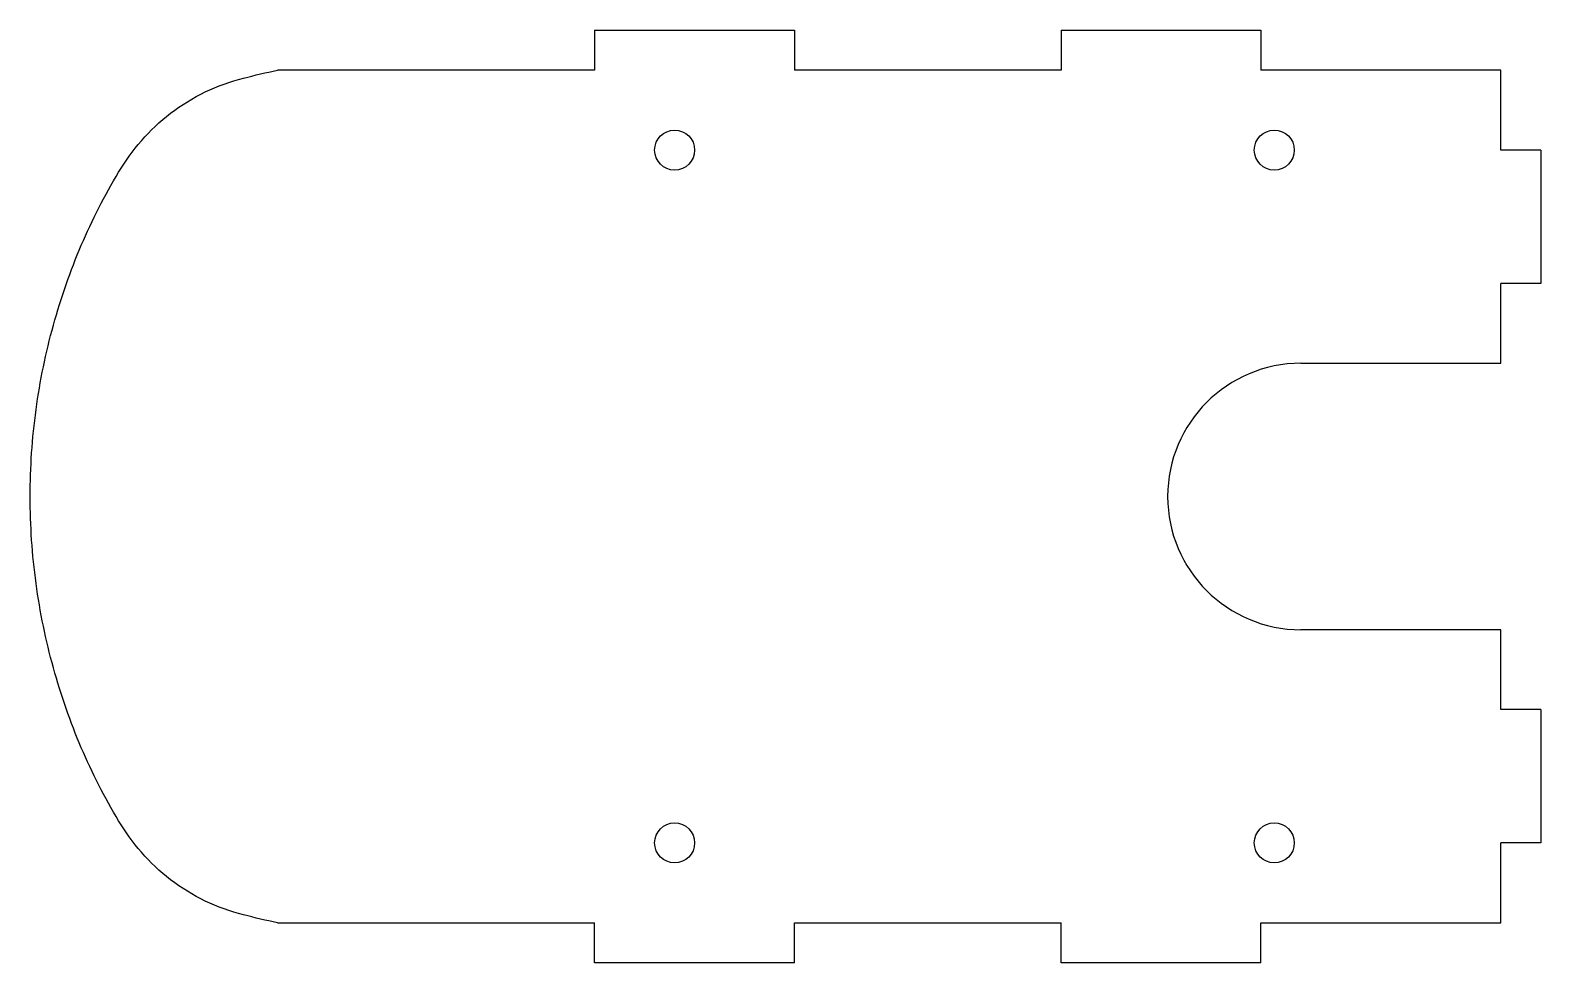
# Model space of a CAD drawing. Header units: millimetres. Extents: x 10 to 123, y -35 to 35.
import ezdxf

# ---------------------------------------------------------------- set-up
doc = ezdxf.new("R2010")
doc.units = ezdxf.units.MM

msp = doc.modelspace()

# ---------------------------------------------------------------- linework, layer by layer
at = {"color": 7, "linetype": 'Continuous', "lineweight": 25}
for p, q in [((52, 35), (52, 32)), ((52, 35), (67, 35)), ((67, 35), (67, 32)), ((87, 35), (87, 32)), ((87, 35), (102, 35)), ((102, 35), (102, 32)), ((52, 32), (28.21, 32)), ((87, 32), (67, 32)), ((120, 32), (102, 32)), ((120, 26), (120, 32)), ((123, 26), (120, 26)), ((123, 26), (123, 16)), ((123, 16), (120, 16)), ((120, 10), (120, 16)), ((105, 10), (120, 10)), ((120, -10), (105, -10)), ((120, -16), (120, -10)), ((123, -16), (120, -16)), ((123, -16), (123, -26)), ((123, -26), (120, -26)), ((120, -32), (120, -26)), ((28.21, -32), (52, -32)), ((52, -35), (52, -32)), ((67, -35), (67, -32)), ((67, -32), (87, -32)), ((87, -35), (87, -32)), ((102, -35), (102, -32)), ((102, -32), (120, -32)), ((67, -35), (52, -35)), ((102, -35), (87, -35))]:
    msp.add_line(p, q, dxfattribs=at)
for centre in [(58, 26), (103, 26), (58, -26), (103, -26)]:
    msp.add_circle(centre, 1.5, dxfattribs=at)
msp.add_arc((105, 0), 10, 90, 270, dxfattribs=at)
msp.add_open_spline([(28.21, -32), (27.34, -31.82), (26.49, -31.62), (24.66, -31.15), (22.74, -30.46), (20.11, -28.84), (17.9, -26.76), (16.77, -25.16), (15.24, -22.61), (13.36, -18.94), (11.25, -12.92), (9.94, -6.55), (9.49, 0), (9.94, 6.55), (11.25, 12.92), (13.36, 18.94), (15.24, 22.61), (16.77, 25.16), (17.9, 26.76), (20.11, 28.84), (22.74, 30.46), (24.66, 31.15), (26.49, 31.62), (27.34, 31.82), (28.21, 32)], degree=3, knots=[0.0964594, 0.0964594, 0.0964594, 0.0964594, 0.1226208, 0.1226208, 0.1531006, 0.1835804, 0.2140602, 0.24454, 0.24454, 0.308405, 0.37227, 0.436135, 0.5, 0.563865, 0.62773, 0.691595, 0.75546, 0.75546, 0.7859398, 0.8164196, 0.8468994, 0.8773792, 0.8773792, 0.9035406, 0.9035406, 0.9035406, 0.9035406], dxfattribs=at)

doc.saveas('drawing.dxf')
